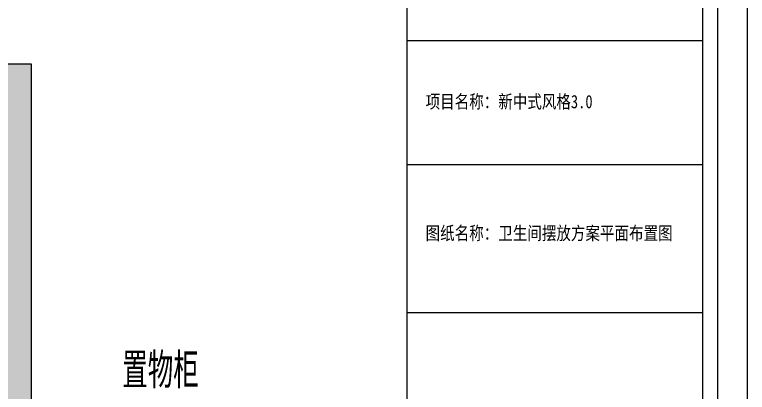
# Model space of a CAD drawing. Extents: x 23971 to 232415, y -48119 to 67869.
# Drawn here: x 196235 to 198752, y 18731 to 20030 of the extents above; entities that cross this region are included whole.
import ezdxf

# ---------------------------------------------------------------- set-up
doc = ezdxf.new("R2010")
doc.units = 0
doc.header["$LTSCALE"] = 1000
doc.header["$MEASUREMENT"] = 0
for name, color, linetype in [('A-rc 混凝土墙', 255, 'Continuous'), ('PUB_TEXT', 7, 'Continuous'), ('活动家具', 7, 'Continuous')]:
    doc.layers.add(name, color=color, linetype=linetype)
doc.styles.add('_TCH_DIM', font='SIMPLEX', dxfattribs={"bigfont": 'GBCBIG'})
doc.styles.add('WJ', font='', dxfattribs={"width": 0.8, "height": 135})
doc.styles.get('WJ').set_extended_font_data('FangSong_GB2312')

# ---------------------------------------------------------------- blocks, each defined once
blk = doc.blocks.new('25kuang')
at = {"color": 251}
blk.add_line((-180171.9, 28537.2), (-180171.9, 33583.9), dxfattribs=at)
for p, q in [((-181239.2, 28588), (-181239.2, 33533)), ((-180222.7, 28588), (-180222.7, 33533)), ((-181239.2, 32297.3), (-180222.7, 32297.3)), ((-181239.2, 31871), (-180222.7, 31871)), ((-181239.2, 31362.8), (-180222.7, 31362.8))]:
    blk.add_line(p, q)
blk.add_lwpolyline([(-187495.2, 28435.5), (-180070.2, 28435.5), (-180070.2, 33685.5), (-187495.2, 33685.5)], close=True)
at = {"char_height": 45.744, "attachment_point": 1, "style": 'WJ'}
for s, insert, width in [('{\\fSimSun|b0|i0|c134|p2;项目名称：新中式风格}3.0', (-181175.6, 32110.5), 653.588), ('{\\fSimSun|b0|i0|c134|p2;图纸名称：卫生间摆放方案平面布置图}', (-181175.6, 31658.2), 888.076)]:
    blk.add_mtext(s, dxfattribs=dict(at, insert=insert, width=width))

msp = doc.modelspace()

# ---------------------------------------------------------------- hatches: boundary and pattern name
at = {"layer": '活动家具'}
h = msp.add_hatch(dxfattribs=at)
h.set_pattern_fill('钢筋混凝土', color=251, scale=10, angle=180)
h.set_pattern_definition([(225, (344753.615, 49020.184), (17.6776695, -17.6776695), []), (230, (344753.615, 49020.184), (-71.726018, 6.275213), [7.5, -82.5]), (175, (344753.615, 49020.184), (13.875133, -75.219213), [6, -66]), (280.4514, (344747.64, 49020.71), (-57.850938, -68.943954), [6.37402, -70.11421]), (226.1842, (344753.615, 49000.18), (-106.724105, 16.5519), [11.25, -123.75]), (276.6356, (344744.72, 49001.56), (-93.46627, -97.41179), [9.56103, -105.1713]), (171.1842, (344753.61, 49000.18), (-93.466195, -97.41186), [9, -99]), (201, (344743.615, 49005.184), (-59.690705, 40.26189), [7.5, -82.5]), (146, (344743.615, 49005.184), (-24.331533, -72.515005), [6, -66]), (251.4514, (344738.64, 49008.54), (-84.022263, -32.25305), [6.37402, -70.11421]), (217.5, (344753.615, 49020.184), (-1.2159855, -33.2893854), [0, -65.2, 0, -67, 0, -66.25]), (187.5, (344753.615, 49020.184), (-26.306954, -39.441171), [0, -38.2, 0, -63.7, 0, -25.25]), (147.5, (344775.915, 49020.184), (-53.3822436, 2.255487), [0, -25, 0, -78, 0, -103.5]), (137.5, (344785.915, 49020.184), (-58.318617, -10.010498), [0, -32.5, 0, -51.8, 0, -73.5])])
h.paths.add_polyline_path([(196292.6, 19859.2), (193192.6, 19859.2), (193192.6, 19659.2), (193292.6, 19659.2), (193292.6, 19759.2), (196192.6, 19759.2), (196192.6, 17759.2), (195292.6, 17759.2), (195292.6, 17759.2), (195192.6, 17759.2), (194942.6, 17759.2), (193542.6, 17759.2), (193292.6, 17759.2), (193292.6, 18309.2), (193292.6, 18759.2), (193192.6, 18759.2), (193192.6, 17659.2), (196292.6, 17659.2)])

# ---------------------------------------------------------------- linework, layer by layer
at = {"layer": 'A-rc 混凝土墙'}
for p, q in [((196292.6, 19859.2), (193192.6, 19859.2)), ((196292.6, 17659.2), (196292.6, 19859.2))]:
    msp.add_line(p, q, dxfattribs=at)

# ---------------------------------------------------------------- block references
at = {"color": 146}
msp.add_blockref('25kuang', (378822.3, -12357.2), dxfattribs=at)

# ---------------------------------------------------------------- texts
at = {"layer": 'PUB_TEXT', "style": '_TCH_DIM'}
msp.add_text('置物柜', height=121.53, dxfattribs=at).set_placement((196604.8, 18744.9))

doc.saveas('drawing.dxf')
